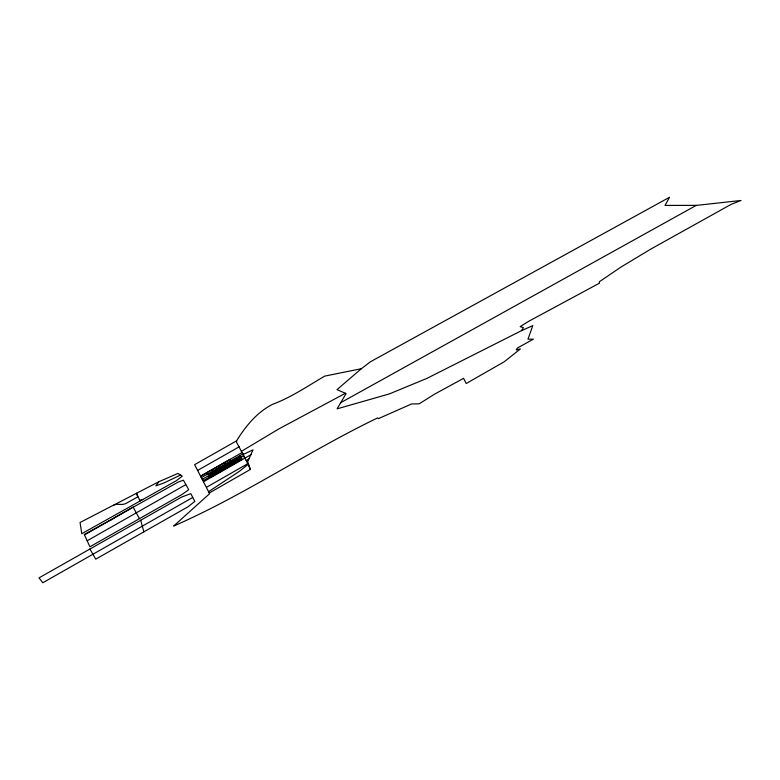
<?xml version="1.0" encoding="UTF-8"?>
<svg xmlns="http://www.w3.org/2000/svg" width="780" height="780" viewBox="0 0 780 780"><rect width="100%" height="100%" fill="white"/><g stroke="black" fill="none" stroke-linecap="round" stroke-linejoin="round"><path stroke-width="1.17" d="M236.613 440.827L236.613 442.416C241.381 451.347 246.304 460.112 250.36 469.443L209.255 493.009L194.63 464.665L236.613 440.827C245.573 426.163 257.176 412.074 272.756 404.245C291.223 397.39 307.866 385.983 324.714 376.106L361.345 368.716L370.549 361.715L669.581 197.243L664.989 205.432L696.755 205.355L741 200.48L731.172 204.331L650.695 249.151L621.056 267.004L599.274 281.814L599.498 283.14L528.811 321.243L520.133 326.644L523.419 327.619L521.518 330.661L426.67 378.505L389.347 393.91L337.077 408.856L346.096 393.578L336.989 389.659L361.345 368.716M242.96 454.574L253.022 449.845L247.699 461.614L250.36 469.453M84.464 534.885L111.413 519.538L84.298 534.534L89.915 546.78L181.886 494.569L188.584 489.801L188.048 488.436L183.427 480.217L178.318 482.011L111.277 519.431M180.648 475.137L177.957 473.44L158.857 481.718L155.893 485.833L163.41 483.21L179.673 475.439L180.648 475.137L182.267 476.161L176.387 480.685L81.763 533.705L80.077 522.483L114.192 504.806M248.274 464.227L239.48 471.256L208.455 491.78M246.149 460.658L248.849 459.01M241.322 451.376L278.918 428.883L345.394 393.276M192.67 497.503L42.822 582.758L39 577.883L181.594 497.084L190.778 493.623L194.834 501.374L188.009 506.785L95.726 559.172L89.954 549.042M206.632 487.217L248.011 463.544M239.401 446.667L197.525 470.496M87.175 540.793L185.708 484.692M200.48 476.248L242.229 452.449L244.608 458.279L203.56 481.709M201.279 477.672L242.843 453.96M209.001 474.532L240.562 456.534M202.234 479.369L243.584 455.783M220.447 469.765L232.177 463.066L232.976 464.48M209.966 476.229L241.527 458.231M220.906 470.584L203.307 480.616L202.517 479.203M111.306 519.733L133.117 507.058L139.464 518.651M244.608 458.289L251.277 454.535M696.306 205.355L340.723 402.685M521.518 330.661L532.828 325.591L527.962 339.163L533.403 339.173L517.442 347.987L516.175 349.937L520.396 348.913L504.309 361.715L466.235 383.497L463.564 378.349L434.44 394.222L419.211 403.825L411.625 403.942L378.417 418.636L377.686 417.885C308.276 451.327 244.374 495.173 173.618 526.071L209.605 493.691L209.255 493.009M136.422 493.35L137.748 496.87L125.746 503.597C121.933 505.44 117.975 503.47 114.085 504.884L158.857 481.718M136.529 493.272L139.669 500.214L142.652 499.58M139.669 500.214L140.166 500.994M239.977 455.491L242.112 459.274L210.551 477.272L208.416 473.489M231.241 460.473L233.366 464.256M230.88 460.785L230.09 459.371L200.762 476.102L201.552 477.516M224.221 462.715L225.02 464.129M218.351 466.06L219.151 467.473M220.106 469.17L221.237 471.169M217.162 468.507L219.297 472.28M212.492 469.404L213.291 470.818M214.246 472.514L215.046 473.928M206.622 472.758L207.422 474.162M208.377 475.858L209.176 477.272M140.683 520.24L143.861 531.843"/></g></svg>
